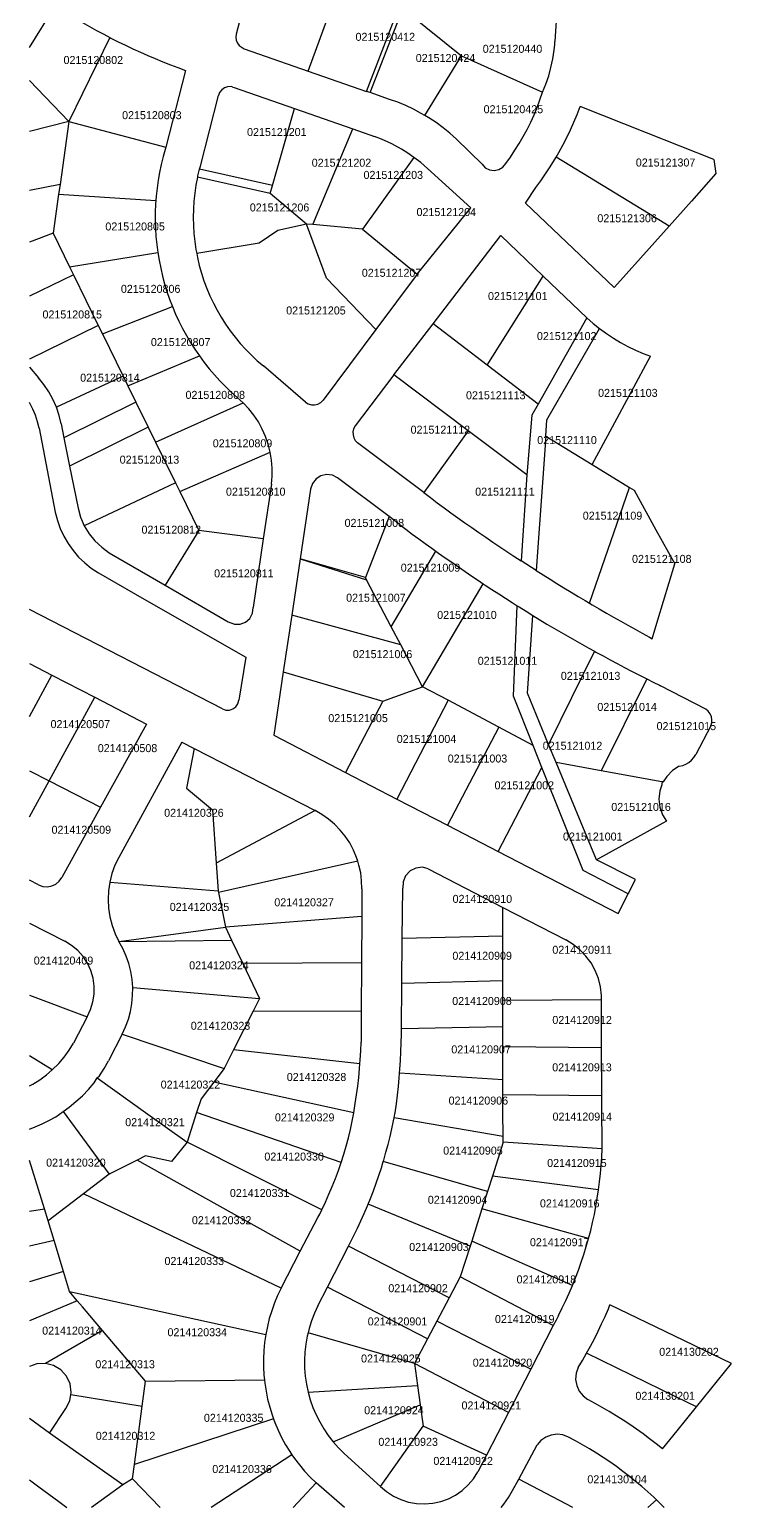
# Model space of a CAD drawing. Header units: inches. Extents: x 3124125 to 3125044, y 10078088 to 10081790.
# Drawn here: x 3124125 to 3125002, y 10078088 to 10079935 of the extents above; entities that cross this region are included whole.
import ezdxf

# ---------------------------------------------------------------- set-up
doc = ezdxf.new("R2010")
doc.units = ezdxf.units.IN
doc.header["$MEASUREMENT"] = 0
doc.layers.add('labels', color=10, linetype='Continuous')
doc.layers.add('parcels', color=10, linetype='Continuous')

msp = doc.modelspace()

# ---------------------------------------------------------------- linework, layer by layer
at = {"layer": 'parcels', "color": 7}
for p, q in [((3124405.833333, 10080016.416667), (3124383.333333, 10079929.25)), ((3124473.25, 10079883.166667), (3124510.833333, 10079986.333333)), ((3124125, 10079912.666667), (3124157.083333, 10079964.5)), ((3124546.333333, 10079857.75), (3124587.166667, 10079964.583333)), ((3124550.583333, 10079856.25), (3124591.666667, 10079961)), ((3124599.166667, 10079955), (3124664.833333, 10079902.25)), ((3124783.75, 10079952.083333), (3124781.583333, 10079920.25)), ((3124225.416667, 10079925.25), (3124174.083333, 10079820)), ((3124393.333333, 10079911), (3124473.25, 10079883.166667)), ((3124781.333333, 10079916.583333), (3124781.583333, 10079920.25)), ((3124619, 10079827.666667), (3124664.833333, 10079902.25)), ((3124664.833333, 10079902.25), (3124766.166667, 10079856.833333)), ((3124320.083333, 10079884), (3124295.166667, 10079788.166667)), ((3124473.25, 10079883.166667), (3124546.333333, 10079857.75)), ((3124125, 10079871.5), (3124174.083333, 10079820)), ((3124550.583333, 10079856.25), (3124546.333333, 10079857.75)), ((3124574.833333, 10079847.833333), (3124550.583333, 10079856.25)), ((3124338.583333, 10079764.5), (3124361.083333, 10079852.5)), ((3124896.083333, 10079806), (3124813.333333, 10079838.833333)), ((3124174.083333, 10079820), (3124125, 10079807.833333)), ((3124174.083333, 10079820), (3124163.083333, 10079741.5)), ((3124174.083333, 10079820), (3124295.166667, 10079788.166667)), ((3124428.75, 10079740.083333), (3124456.083333, 10079836.333333)), ((3124456.083333, 10079836.333333), (3124529.25, 10079810.916667)), ((3124479.25, 10079691.25), (3124529.25, 10079810.916667)), ((3124529.25, 10079810.916667), (3124556.083333, 10079801.583333)), ((3124564.75, 10079798.166667), (3124556.083333, 10079801.583333)), ((3124980.416667, 10079772.75), (3124896.083333, 10079806)), ((3124295.166667, 10079788.166667), (3124292.083333, 10079776.25)), ((3124658.416667, 10079798.25), (3124690.583333, 10079766.75)), ((3124337.5, 10079760.416667), (3124338.583333, 10079764.5)), ((3124605.416667, 10079775.333333), (3124541.083333, 10079685.75)), ((3124898.5, 10079705.166667), (3124783.083333, 10079775.666667)), ((3124425.916667, 10079730.083333), (3124334.916667, 10079750.5)), ((3124428.75, 10079740.083333), (3124337.5, 10079760.416667)), ((3124622.333333, 10079761.583333), (3124676.333333, 10079712.083333)), ((3124163.083333, 10079741.5), (3124125, 10079733.75)), ((3124161.166667, 10079729.166667), (3124154.333333, 10079680.75)), ((3124163.083333, 10079741.5), (3124161.166667, 10079729.166667)), ((3124161.166667, 10079729.166667), (3124282.916667, 10079721.5)), ((3124425.916667, 10079730.083333), (3124428.75, 10079740.083333)), ((3124471.083333, 10079692), (3124425.916667, 10079730.083333)), ((3124744.916667, 10079718.083333), (3124757.583333, 10079737.5)), ((3124609.416667, 10079629.333333), (3124676.333333, 10079712.083333)), ((3124744.916667, 10079718.083333), (3124855.666667, 10079612.5)), ((3124924.333333, 10079689.333333), (3124952.333333, 10079720.75)), ((3124479.25, 10079691.25), (3124471.083333, 10079692)), ((3124541.083333, 10079685.75), (3124479.25, 10079691.25)), ((3124924.333333, 10079689.333333), (3124898.5, 10079705.166667)), ((3124899.5, 10079661.5), (3124924.333333, 10079689.333333)), ((3124154.333333, 10079680.75), (3124125, 10079669.5)), ((3124154.333333, 10079680.75), (3124174.916667, 10079638.666667)), ((3124541.083333, 10079685.75), (3124609.416667, 10079629.333333)), ((3124174.916667, 10079638.666667), (3124285.25, 10079656.583333)), ((3124860, 10079617.25), (3124899.5, 10079661.5)), ((3124174.916667, 10079638.666667), (3124180, 10079628.416667)), ((3124180, 10079628.416667), (3124125, 10079601.75)), ((3124180, 10079628.416667), (3124210.916667, 10079565.25)), ((3124609.416667, 10079629.333333), (3124557.666667, 10079560.083333)), ((3124696.833333, 10079515.583333), (3124766.833333, 10079627)), ((3124766.833333, 10079627), (3124821.583333, 10079574.75)), ((3124855.666667, 10079612.5), (3124860, 10079617.25)), ((3124216, 10079554.833333), (3124303.666667, 10079588.833333)), ((3124210.916667, 10079565.25), (3124125, 10079523.25)), ((3124210.916667, 10079565.25), (3124216, 10079554.833333)), ((3124557.666667, 10079560.083333), (3124491.833333, 10079472)), ((3124580.333333, 10079503.583333), (3124629.25, 10079567.333333)), ((3124696.833333, 10079515.583333), (3124629.25, 10079567.333333)), ((3124821.583333, 10079574.75), (3124760.666667, 10079466.75)), ((3124216, 10079554.833333), (3124241.916667, 10079502)), ((3124247.916667, 10079489.833333), (3124337.333333, 10079527.166667)), ((3124853.666667, 10079438.666667), (3124901.083333, 10079526.75)), ((3124125, 10079513), (3124136.083333, 10079500)), ((3124469.833333, 10079469.5), (3124417.333333, 10079514.75)), ((3124760.666667, 10079466.75), (3124696.833333, 10079515.583333)), ((3124241.916667, 10079502), (3124158.583333, 10079463.083333)), ((3124241.916667, 10079502), (3124247.916667, 10079489.833333)), ((3124247.916667, 10079489.833333), (3124257.833333, 10079469.583333)), ((3124580.333333, 10079503.583333), (3124531.833333, 10079439.75)), ((3124673.25, 10079433.666667), (3124580.333333, 10079503.583333)), ((3124257.833333, 10079469.583333), (3124168, 10079425)), ((3124257.833333, 10079469.583333), (3124273.166667, 10079438.333333)), ((3124282.333333, 10079419.583333), (3124392.166667, 10079468.5)), ((3124392.166667, 10079468.5), (3124384.583333, 10079475.25)), ((3124136.833333, 10079436.75), (3124157.083333, 10079331.75)), ((3124164.583333, 10079442.25), (3124168, 10079425)), ((3124273.166667, 10079438.333333), (3124175.083333, 10079389.5)), ((3124273.166667, 10079438.333333), (3124282.333333, 10079419.583333)), ((3124673.25, 10079433.666667), (3124617.583333, 10079356.5)), ((3124746.583333, 10079378.583333), (3124673.25, 10079433.666667)), ((3124828.166667, 10079391.333333), (3124853.666667, 10079438.666667)), ((3124168, 10079425), (3124175.083333, 10079389.5)), ((3124282.333333, 10079419.583333), (3124307.333333, 10079368.583333)), ((3124617.583333, 10079356.5), (3124534.833333, 10079418.75)), ((3124770.083333, 10079426.833333), (3124758.083333, 10079259)), ((3124770.083333, 10079426.833333), (3124828.166667, 10079391.333333)), ((3124312.666667, 10079357.666667), (3124425.833333, 10079407.083333)), ((3124175.083333, 10079389.5), (3124185.583333, 10079336.75)), ((3124746.583333, 10079378.583333), (3124739.333333, 10079271)), ((3124828.166667, 10079391.333333), (3124874.75, 10079362.75)), ((3124307.333333, 10079368.583333), (3124193.416667, 10079314.916667)), ((3124307.333333, 10079368.583333), (3124312.666667, 10079357.666667)), ((3124312.666667, 10079357.666667), (3124336.583333, 10079309)), ((3124427.333333, 10079366.75), (3124417.083333, 10079298.416667)), ((3124476.166667, 10079360.833333), (3124463.166667, 10079273.583333)), ((3124574.25, 10079326.416667), (3124510.083333, 10079374.833333)), ((3124824.833333, 10079218.083333), (3124874.75, 10079362.75)), ((3124874.75, 10079362.75), (3124880.583333, 10079359.25)), ((3124880.583333, 10079359.25), (3124907.833333, 10079309.916667)), ((3124574.25, 10079326.416667), (3124544.916667, 10079250.083333)), ((3124587.083333, 10079316.75), (3124574.25, 10079326.416667)), ((3124336.583333, 10079309), (3124294.416667, 10079240.666667)), ((3124417.083333, 10079298.416667), (3124336.583333, 10079309)), ((3124907.833333, 10079309.916667), (3124931.333333, 10079267.25)), ((3124417.083333, 10079298.416667), (3124404.333333, 10079212.75)), ((3124577, 10079188.75), (3124632.666667, 10079283.25)), ((3124224.583333, 10079281.25), (3124294.416667, 10079240.666667)), ((3124463.166667, 10079273.583333), (3124452.666667, 10079203.083333)), ((3124544.916667, 10079250.083333), (3124463.166667, 10079273.583333)), ((3124463.166667, 10079273.583333), (3124546.333333, 10079247.5)), ((3124758.083333, 10079259), (3124739.333333, 10079271)), ((3124910.416667, 10079197.416667), (3124931.333333, 10079267.25)), ((3124211.083333, 10079256), (3124268.166667, 10079223.25)), ((3124546.333333, 10079247.5), (3124544.916667, 10079250.083333)), ((3124577, 10079188.75), (3124546.333333, 10079247.5)), ((3124294.416667, 10079240.666667), (3124373.333333, 10079194.833333)), ((3124616.166667, 10079113.75), (3124692.083333, 10079242.416667)), ((3124366.083333, 10079086), (3124125, 10079210.333333)), ((3124268.166667, 10079223.25), (3124395.333333, 10079150.5)), ((3124452.666667, 10079203.083333), (3124442.166667, 10079132.25)), ((3124588.833333, 10079166), (3124452.666667, 10079203.083333)), ((3124903.333333, 10079173.75), (3124910.416667, 10079197.416667)), ((3124588.833333, 10079166), (3124577, 10079188.75)), ((3124616.166667, 10079113.75), (3124588.833333, 10079166)), ((3124831, 10079158.083333), (3124773.75, 10079041.583333)), ((3124125, 10079142.583333), (3124153, 10079128.083333)), ((3124395.333333, 10079150.5), (3124386.583333, 10079096.75)), ((3124125, 10079076.416667), (3124153, 10079128.083333)), ((3124153, 10079128.083333), (3124206.416667, 10079100.5)), ((3124442.166667, 10079132.25), (3124566.666667, 10079095.75)), ((3124896.5, 10079123.5), (3124839.5, 10079008.75)), ((3124149.5, 10078996.083333), (3124206.416667, 10079100.5)), ((3124206.416667, 10079100.5), (3124271.333333, 10079067)), ((3124566.666667, 10079095.75), (3124616.166667, 10079113.75)), ((3124648.083333, 10079096.75), (3124616.166667, 10079113.75)), ((3124912.416667, 10079115.583333), (3124913.583333, 10079115)), ((3124970.333333, 10079085.5), (3124913.583333, 10079115)), ((3124566.666667, 10079095.75), (3124519.916667, 10079006.583333)), ((3124648.083333, 10079096.75), (3124584.166667, 10078973.333333)), ((3124711.333333, 10079063.166667), (3124648.083333, 10079096.75)), ((3124271.333333, 10079067), (3124213.833333, 10078963.083333)), ((3124711.333333, 10079063.166667), (3124647.166667, 10078940.666667)), ((3124754.416667, 10079040.25), (3124711.333333, 10079063.166667)), ((3124976.583333, 10079064.75), (3124957.583333, 10079029)), ((3124315.416667, 10079044.333333), (3124236.583333, 10078900.5)), ((3124315.416667, 10079044.333333), (3124330.583333, 10079036.583333)), ((3124330.583333, 10079036.583333), (3124481.833333, 10078959.25)), ((3124765.416667, 10079012.666667), (3124754.416667, 10079040.25)), ((3124783.166667, 10079019), (3124773.75, 10079041.583333)), ((3124125, 10079008.666667), (3124149.5, 10078996.083333)), ((3124519.916667, 10079006.583333), (3124584.166667, 10078973.333333)), ((3124710.5, 10078907.916667), (3124765.416667, 10079012.666667)), ((3124839.5, 10079008.75), (3124783.166667, 10079019)), ((3124833.416667, 10078897.583333), (3124783.166667, 10079019)), ((3124915.25, 10078995), (3124839.5, 10079008.75)), ((3124125, 10078951.083333), (3124149.5, 10078996.083333)), ((3124149.5, 10078996.083333), (3124213.833333, 10078963.083333)), ((3124916.916667, 10078994.666667), (3124915.25, 10078995)), ((3124584.166667, 10078973.333333), (3124647.166667, 10078940.666667)), ((3124213.833333, 10078963.083333), (3124165.333333, 10078875.5)), ((3124481.833333, 10078959.25), (3124358.416667, 10078893.416667)), ((3124916.25, 10078953.75), (3124921.25, 10078945.833333)), ((3124647.166667, 10078940.666667), (3124710.5, 10078907.916667)), ((3124916.416667, 10078943.166667), (3124833.416667, 10078897.583333)), ((3124921.25, 10078945.833333), (3124916.416667, 10078943.166667)), ((3124535.25, 10078895.75), (3124361.25, 10078856.5)), ((3124710.5, 10078907.916667), (3124860.583333, 10078830.25)), ((3124882.166667, 10078872.833333), (3124833.416667, 10078897.583333)), ((3124358.416667, 10078893.416667), (3124360.833333, 10078858.583333)), ((3124623.333333, 10078886.333333), (3124716.583333, 10078838)), ((3124136.333333, 10078866.083333), (3124125, 10078871.916667)), ((3124225.25, 10078869.666667), (3124360.833333, 10078858.583333)), ((3124360.833333, 10078858.583333), (3124361.25, 10078856.5)), ((3124540.333333, 10078861), (3124540.166667, 10078826.75)), ((3124590.75, 10078799), (3124591.333333, 10078862)), ((3124873.083333, 10078854.833333), (3124882.166667, 10078872.833333)), ((3124361.25, 10078856.5), (3124369.833333, 10078813.25)), ((3124860.583333, 10078830.25), (3124873.083333, 10078854.833333)), ((3124540.166667, 10078826.75), (3124369.833333, 10078813.25)), ((3124540.166667, 10078826.75), (3124539.833333, 10078768.5)), ((3124716.583333, 10078802), (3124716.583333, 10078838)), ((3124716.583333, 10078838), (3124795.333333, 10078797.25)), ((3124125, 10078818.333333), (3124169.083333, 10078795.75)), ((3124236.666667, 10078795.25), (3124369.833333, 10078813.25)), ((3124369.833333, 10078813.25), (3124377.583333, 10078797)), ((3124236.666667, 10078795.25), (3124377.583333, 10078797)), ((3124377.583333, 10078797), (3124391.416667, 10078768)), ((3124590.25, 10078743), (3124590.75, 10078799)), ((3124716.583333, 10078802), (3124590.75, 10078799)), ((3124716.583333, 10078746.25), (3124716.583333, 10078802)), ((3124539.833333, 10078768.5), (3124391.416667, 10078768)), ((3124391.416667, 10078768), (3124412.333333, 10078724.083333)), ((3124539.833333, 10078768.5), (3124539.5, 10078707.75)), ((3124253.916667, 10078737.916667), (3124412.333333, 10078724.083333)), ((3124589.75, 10078686.25), (3124590.25, 10078743)), ((3124716.583333, 10078746.25), (3124590.25, 10078743)), ((3124716.583333, 10078721.75), (3124716.583333, 10078746.25)), ((3124125, 10078728.083333), (3124197.083333, 10078701.25)), ((3124412.333333, 10078724.083333), (3124404.333333, 10078708.25)), ((3124839.916667, 10078722.5), (3124716.583333, 10078721.75)), ((3124716.583333, 10078688.75), (3124716.583333, 10078721.75)), ((3124839.833333, 10078717.25), (3124839.916667, 10078722.5)), ((3124839.916667, 10078662.5), (3124839.833333, 10078717.25)), ((3124197.083333, 10078701.25), (3124179.916667, 10078668.25)), ((3124404.333333, 10078708.25), (3124380, 10078660)), ((3124539.5, 10078707.75), (3124404.333333, 10078708.25)), ((3124539.5, 10078707.75), (3124539.333333, 10078669.5)), ((3124240.833333, 10078679.5), (3124223.833333, 10078646)), ((3124240.833333, 10078679.5), (3124368.083333, 10078636.5)), ((3124589.583333, 10078668.5), (3124589.666667, 10078679.25)), ((3124589.666667, 10078679.25), (3124589.75, 10078686.25)), ((3124716.583333, 10078688.75), (3124589.75, 10078686.25)), ((3124716.583333, 10078663.75), (3124716.583333, 10078688.75)), ((3124380, 10078660), (3124368.083333, 10078636.5)), ((3124538, 10078642.5), (3124380, 10078660)), ((3124839.916667, 10078662.5), (3124716.583333, 10078663.75)), ((3124716.583333, 10078622.25), (3124716.583333, 10078663.75)), ((3124840.083333, 10078602.25), (3124839.916667, 10078662.5)), ((3124153.333333, 10078634.833333), (3124125, 10078652.5)), ((3124368.083333, 10078636.5), (3124355.416667, 10078619.666667)), ((3124209.666667, 10078624.833333), (3124270.083333, 10078581.75)), ((3124530.333333, 10078581.333333), (3124355.416667, 10078619.666667)), ((3124716.583333, 10078622.25), (3124587.5, 10078630.75)), ((3124716.583333, 10078603.5), (3124716.583333, 10078622.25)), ((3124840.083333, 10078602.25), (3124716.583333, 10078603.5)), ((3124716.583333, 10078581.833333), (3124716.583333, 10078603.5)), ((3124840.083333, 10078581.833333), (3124840.083333, 10078602.25)), ((3124167.083333, 10078582.833333), (3124224.416667, 10078504.333333)), ((3124270.083333, 10078581.75), (3124321.916667, 10078544.5)), ((3124333.583333, 10078581.75), (3124321.916667, 10078544.5)), ((3124514.5, 10078519.25), (3124333.583333, 10078581.75)), ((3124581.583333, 10078579.75), (3124581.75, 10078581.25)), ((3124717, 10078551.583333), (3124716.583333, 10078581.833333)), ((3124840.833333, 10078546.5), (3124840.083333, 10078581.833333)), ((3124580.666667, 10078575.083333), (3124581.583333, 10078579.75)), ((3124717, 10078551.583333), (3124580.666667, 10078575.083333)), ((3124490.25, 10078459.916667), (3124321.916667, 10078544.5)), ((3124717.083333, 10078544.583333), (3124703.5, 10078502.083333)), ((3124717.083333, 10078544.583333), (3124717, 10078551.583333)), ((3124840.583333, 10078536.166667), (3124717.083333, 10078544.583333)), ((3124840.583333, 10078536.166667), (3124840.833333, 10078546.5)), ((3124143.833333, 10078461), (3124125, 10078521.583333)), ((3124259.333333, 10078522.166667), (3124224.416667, 10078504.333333)), ((3124463.416667, 10078408.25), (3124259.333333, 10078522.166667)), ((3124697.333333, 10078482.75), (3124567.083333, 10078520.333333)), ((3124224.416667, 10078504.333333), (3124192.5, 10078480)), ((3124703.5, 10078502.083333), (3124697.333333, 10078482.75)), ((3124836.166667, 10078484.75), (3124703.5, 10078502.083333)), ((3124192.5, 10078480), (3124148.083333, 10078446.25)), ((3124439.333333, 10078362.25), (3124192.5, 10078480)), ((3124697.333333, 10078482.75), (3124690.416667, 10078461.083333)), ((3124125, 10078458.166667), (3124143.833333, 10078461)), ((3124148.083333, 10078446.25), (3124143.833333, 10078461)), ((3124485.416667, 10078450.333333), (3124487.666667, 10078454.666667)), ((3124487.666667, 10078454.666667), (3124490.25, 10078459.916667)), ((3124675.583333, 10078414.666667), (3124548.25, 10078467.083333)), ((3124690.416667, 10078461.083333), (3124677.583333, 10078420.666667)), ((3124823.666667, 10078424.083333), (3124690.416667, 10078461.083333)), ((3124155.583333, 10078421.75), (3124148.083333, 10078446.25)), ((3124463.416667, 10078408.25), (3124485.416667, 10078450.333333)), ((3124155.583333, 10078421.75), (3124125, 10078414.75)), ((3124167.416667, 10078382.833333), (3124155.583333, 10078421.75)), ((3124497.416667, 10078363.416667), (3124523.666667, 10078414.583333)), ((3124523.666667, 10078414.583333), (3124530.416667, 10078427.833333)), ((3124649.583333, 10078350.083333), (3124523.666667, 10078414.583333)), ((3124675.583333, 10078414.666667), (3124663.333333, 10078376.083333)), ((3124677.583333, 10078420.666667), (3124675.583333, 10078414.666667)), ((3124803.666667, 10078365.5), (3124677.583333, 10078420.666667)), ((3124439.333333, 10078362.25), (3124463.416667, 10078408.25)), ((3124167.416667, 10078382.833333), (3124125, 10078370.083333)), ((3124175.083333, 10078357.75), (3124167.416667, 10078382.833333)), ((3124485.333333, 10078339.833333), (3124497.416667, 10078363.416667)), ((3124622.416667, 10078298.75), (3124497.416667, 10078363.416667)), ((3124663.333333, 10078376.083333), (3124649.583333, 10078350.083333)), ((3124779.583333, 10078315.25), (3124663.333333, 10078376.083333)), ((3124184.666667, 10078346.333333), (3124125, 10078321.166667)), ((3124184.666667, 10078346.333333), (3124175.083333, 10078357.75)), ((3124175.083333, 10078357.75), (3124420.25, 10078304.25)), ((3124191.166667, 10078338.75), (3124184.666667, 10078346.333333)), ((3124649.583333, 10078350.083333), (3124634.083333, 10078320.75)), ((3124931.583333, 10078302), (3124850.333333, 10078341.083333)), ((3124216.083333, 10078309.25), (3124191.166667, 10078338.75)), ((3124786.25, 10078328.083333), (3124783.083333, 10078322)), ((3124216.083333, 10078309.25), (3124144.916667, 10078267.916667)), ((3124269.833333, 10078245.75), (3124216.083333, 10078309.25)), ((3124606.166667, 10078268.083333), (3124473.083333, 10078306.083333)), ((3124634.083333, 10078320.75), (3124622.416667, 10078298.75)), ((3124751.583333, 10078261), (3124634.083333, 10078320.75)), ((3124779.583333, 10078315.25), (3124751.583333, 10078261)), ((3124783.083333, 10078322), (3124779.583333, 10078315.25)), ((3124622.416667, 10078298.75), (3124606.166667, 10078268.083333)), ((3125002.25, 10078268), (3124931.583333, 10078302)), ((3124606.166667, 10078268.083333), (3124610, 10078240.416667)), ((3124723.5, 10078206.583333), (3124606.166667, 10078268.083333)), ((3124933.416667, 10078225.916667), (3124821.083333, 10078280.75)), ((3124958.416667, 10078213.666667), (3125002.25, 10078268)), ((3124751.583333, 10078261), (3124723.5, 10078206.583333)), ((3124265.75, 10078214.666667), (3124269.833333, 10078245.75)), ((3124269.833333, 10078245.75), (3124418.583333, 10078247.583333)), ((3124473.166667, 10078232.25), (3124610, 10078240.416667)), ((3124610, 10078240.416667), (3124613.25, 10078216.25)), ((3124149.833333, 10078180.75), (3124170.416667, 10078211.833333)), ((3124176.583333, 10078229.25), (3124265.75, 10078214.666667)), ((3124256.166667, 10078141.75), (3124265.75, 10078214.666667)), ((3124504.583333, 10078170), (3124613.25, 10078216.25)), ((3124613.25, 10078216.25), (3124616.833333, 10078189.75)), ((3124958.416667, 10078213.666667), (3124933.416667, 10078225.916667)), ((3124934.416667, 10078183.916667), (3124958.416667, 10078213.666667)), ((3124149.833333, 10078180.75), (3124125, 10078199.25)), ((3124429.833333, 10078198.916667), (3124256.166667, 10078141.75)), ((3124723.5, 10078206.583333), (3124696.166667, 10078153.416667)), ((3124241.583333, 10078116.25), (3124149.833333, 10078180.75)), ((3124563.5, 10078114.333333), (3124616.833333, 10078189.75)), ((3124696.166667, 10078153.416667), (3124616.833333, 10078189.75)), ((3124915.916667, 10078161.083333), (3124934.416667, 10078183.916667)), ((3124504.583333, 10078170), (3124511.166667, 10078162.416667)), ((3124511.166667, 10078162.416667), (3124518.333333, 10078155.333333)), ((3124736.5, 10078123.5), (3124759.25, 10078166.25)), ((3124253.833333, 10078123.75), (3124256.166667, 10078141.75)), ((3124453, 10078153.833333), (3124351.833333, 10078088)), ((3124563.5, 10078114.333333), (3124518.333333, 10078155.333333)), ((3124696.166667, 10078153.416667), (3124685.333333, 10078132.5)), ((3124253.833333, 10078123.75), (3124241.583333, 10078116.25)), ((3124288.166667, 10078088), (3124253.833333, 10078123.75)), ((3124728.75, 10078109), (3124736.5, 10078123.5)), ((3124804.166667, 10078088), (3124736.5, 10078123.5)), ((3124241.583333, 10078116.25), (3124202.583333, 10078088)), ((3124483.083333, 10078118.75), (3124454.583333, 10078088)), ((3124518.666667, 10078088), (3124483.083333, 10078118.75)), ((3124897.666667, 10078088), (3124908.5, 10078097.583333))]:
    msp.add_line(p, q, dxfattribs=at)
for points in [[(3124157.083333, 10079964.5), (3124164.75, 10079959.583333), (3124173.416667, 10079954.25), (3124182.166667, 10079949.083333), (3124191, 10079943.916667), (3124199.833333, 10079938.916667), (3124208.75, 10079934), (3124217.75, 10079929.25), (3124225.416667, 10079925.25)], [(3124383.333333, 10079929.25), (3124382.833333, 10079925.416667), (3124383.333333, 10079921.666667), (3124384.75, 10079918.166667), (3124386.916667, 10079915.083333), (3124393.333333, 10079911)], [(3124225.416667, 10079925.25), (3124226.75, 10079924.5), (3124235.833333, 10079919.916667), (3124245, 10079915.5), (3124254.25, 10079911.166667), (3124263.5, 10079906.916667), (3124272.75, 10079902.833333), (3124282.166667, 10079898.833333), (3124291.583333, 10079894.916667), (3124301, 10079891.166667), (3124310.5, 10079887.5), (3124320.083333, 10079884)], [(3124766.166667, 10079856.833333), (3124770.25, 10079867), (3124773.833333, 10079877.333333), (3124776.666667, 10079887.833333), (3124779, 10079898.583333), (3124780.666667, 10079909.333333), (3124781.333333, 10079916.583333)], [(3124379.166667, 10079863.083333), (3124376.833333, 10079863.75), (3124372.583333, 10079863.583333), (3124368.583333, 10079862.25), (3124365.166667, 10079859.833333), (3124362.583333, 10079856.416667), (3124361.083333, 10079852.5)], [(3124379.166667, 10079863.083333), (3124380.916667, 10079862.5), (3124456.083333, 10079836.333333)], [(3124720.166667, 10079767.583333), (3124726.083333, 10079775.75), (3124731.666667, 10079784.166667), (3124737.083333, 10079792.75), (3124742.083333, 10079801.416667), (3124746.833333, 10079810.333333), (3124751.333333, 10079819.333333), (3124755.5, 10079828.583333), (3124759.416667, 10079837.833333), (3124762.916667, 10079847.333333), (3124766.166667, 10079856.833333)], [(3124619, 10079827.666667), (3124614.583333, 10079830.333333), (3124605, 10079835.416667), (3124595.166667, 10079840), (3124585.083333, 10079844.166667), (3124574.833333, 10079847.833333)], [(3124783.083333, 10079775.666667), (3124786.5, 10079781.583333), (3124791.583333, 10079790.75), (3124796.416667, 10079800.166667), (3124801.083333, 10079809.666667), (3124805.416667, 10079819.25), (3124809.5, 10079829), (3124813.333333, 10079838.833333)], [(3124658.416667, 10079798.25), (3124650.333333, 10079805.5), (3124641.833333, 10079812.333333), (3124633.083333, 10079818.75), (3124624, 10079824.75), (3124619, 10079827.666667)], [(3124577.916667, 10079792.083333), (3124573.25, 10079794.25), (3124564.75, 10079798.166667)], [(3124589.833333, 10079785.583333), (3124581.583333, 10079790.083333), (3124577.916667, 10079792.083333)], [(3124605.416667, 10079775.333333), (3124597.75, 10079780.666667), (3124589.833333, 10079785.583333)], [(3124292.083333, 10079776.25), (3124289.666667, 10079766.416667), (3124287.583333, 10079756.583333), (3124285.833333, 10079746.75), (3124284.416667, 10079736.75), (3124283.333333, 10079726.75), (3124282.916667, 10079721.5)], [(3124622.333333, 10079761.583333), (3124614.166667, 10079768.75), (3124605.416667, 10079775.333333)], [(3124690.583333, 10079766.75), (3124694.583333, 10079762.416667), (3124699.833333, 10079759.75), (3124705.583333, 10079758.916667), (3124711.416667, 10079760.083333), (3124716.416667, 10079763.083333), (3124720.166667, 10079767.583333)], [(3124757.583333, 10079737.5), (3124763.833333, 10079746), (3124769.833333, 10079754.666667), (3124775.666667, 10079763.5), (3124781.166667, 10079772.416667), (3124783.083333, 10079775.666667)], [(3124980.416667, 10079772.75), (3124982.666667, 10079755), (3124952.333333, 10079720.75)], [(3124334.916667, 10079750.5), (3124333, 10079740.583333), (3124331.5, 10079730.583333), (3124330.5, 10079720.5), (3124329.833333, 10079710.416667), (3124329.583333, 10079700.333333), (3124329.833333, 10079690.25), (3124330.416667, 10079680.166667), (3124331.5, 10079670.083333), (3124333, 10079660.083333), (3124333.916667, 10079655.25)], [(3124337.5, 10079760.416667), (3124336.75, 10079758.833333), (3124336.166667, 10079757.25), (3124335.666667, 10079755.583333), (3124335.333333, 10079753.916667), (3124335.083333, 10079752.166667), (3124334.916667, 10079750.5)], [(3124282.916667, 10079721.5), (3124282.583333, 10079716.75), (3124282.166667, 10079706.666667), (3124282.166667, 10079696.666667), (3124282.416667, 10079686.583333), (3124283, 10079676.583333), (3124284, 10079666.583333), (3124285.25, 10079656.583333)], [(3124471.083333, 10079692), (3124435.416667, 10079684.083333), (3124412.083333, 10079668.25), (3124333.916667, 10079655.25)], [(3124557.666667, 10079560.083333), (3124496.083333, 10079624.25), (3124471.083333, 10079692)], [(3124629.25, 10079567.333333), (3124713.833333, 10079677.583333), (3124766.833333, 10079627)], [(3124285.25, 10079656.583333), (3124286.916667, 10079646.666667), (3124288.916667, 10079636.833333), (3124291.166667, 10079627), (3124293.833333, 10079617.333333), (3124296.75, 10079607.666667), (3124300, 10079598.166667), (3124303.666667, 10079588.833333)], [(3124333.916667, 10079655.25), (3124334.833333, 10079650.166667), (3124337.166667, 10079640.333333), (3124339.916667, 10079630.666667), (3124343, 10079621), (3124346.583333, 10079611.583333), (3124350.5, 10079602.25), (3124354.833333, 10079593.166667), (3124359.5, 10079584.166667), (3124364.583333, 10079575.416667), (3124370, 10079566.916667), (3124375.833333, 10079558.666667), (3124381.916667, 10079550.583333), (3124388.416667, 10079542.833333), (3124395.166667, 10079535.333333), (3124402.25, 10079528.166667), (3124409.666667, 10079521.25), (3124417.333333, 10079514.75)], [(3124303.666667, 10079588.833333), (3124307.5, 10079579.5), (3124311.75, 10079570.416667), (3124316.25, 10079561.416667), (3124321.083333, 10079552.583333), (3124326.25, 10079543.916667), (3124331.666667, 10079535.5), (3124337.333333, 10079527.166667)], [(3124770.083333, 10079426.833333), (3124771.666667, 10079447.333333), (3124837.333333, 10079561.25)], [(3124821.583333, 10079574.75), (3124829.25, 10079567.666667), (3124837.333333, 10079561.25)], [(3124837.333333, 10079561.25), (3124845.916667, 10079555), (3124854.666667, 10079549.166667), (3124863.666667, 10079543.833333), (3124872.916667, 10079538.833333), (3124882.333333, 10079534.25), (3124892, 10079530.166667), (3124901.083333, 10079526.75)], [(3124337.333333, 10079527.166667), (3124343.333333, 10079519.083333), (3124349.583333, 10079511.25), (3124356.083333, 10079503.583333), (3124362.833333, 10079496.083333), (3124369.833333, 10079488.916667), (3124377.083333, 10079481.916667), (3124384.583333, 10079475.25)], [(3124158.583333, 10079463.083333), (3124154.166667, 10079473), (3124148.916667, 10079482.5), (3124142.916667, 10079491.5), (3124136.083333, 10079500)], [(3124136.833333, 10079436.75), (3124135, 10079445), (3124132.5, 10079453), (3124129.25, 10079460.833333), (3124125.333333, 10079468.25), (3124125, 10079468.833333)], [(3124425.833333, 10079407.083333), (3124423.333333, 10079416.916667), (3124420.083333, 10079426.5), (3124415.916667, 10079435.833333), (3124411.083333, 10079444.666667), (3124405.416667, 10079453.166667), (3124399.083333, 10079461.083333), (3124392.166667, 10079468.5)], [(3124469.833333, 10079469.5), (3124473.333333, 10079467.25), (3124477.25, 10079466.083333), (3124481.333333, 10079466), (3124485.333333, 10079467), (3124488.916667, 10079469), (3124491.833333, 10079472)], [(3124164.583333, 10079442.25), (3124162, 10079452.75), (3124158.583333, 10079463.083333)], [(3124760.666667, 10079466.75), (3124752.916667, 10079453), (3124746.583333, 10079378.583333)], [(3124531.833333, 10079439.75), (3124530.083333, 10079436.25), (3124529.25, 10079432.5), (3124529.333333, 10079428.666667)], [(3124529.333333, 10079428.666667), (3124530.333333, 10079424.916667), (3124532.166667, 10079421.583333), (3124534.833333, 10079418.75)], [(3124427.333333, 10079366.75), (3124428.25, 10079376.833333), (3124428.333333, 10079387), (3124427.5, 10079397.083333), (3124425.833333, 10079407.083333)], [(3124510.083333, 10079374.833333), (3124503.583333, 10079378.083333), (3124496.333333, 10079378.916667), (3124489.25, 10079377.333333), (3124483.083333, 10079373.416667), (3124478.583333, 10079367.75), (3124476.166667, 10079360.833333)], [(3124617.583333, 10079356.5), (3124626.083333, 10079350.083333), (3124634.583333, 10079343.666667), (3124643.083333, 10079337.416667), (3124651.666667, 10079331.083333), (3124660.333333, 10079324.916667), (3124669, 10079318.75), (3124677.666667, 10079312.583333), (3124686.333333, 10079306.5), (3124695.083333, 10079300.5), (3124703.916667, 10079294.5), (3124712.666667, 10079288.5), (3124721.583333, 10079282.666667), (3124730.416667, 10079276.75), (3124739.333333, 10079271)], [(3124157.083333, 10079331.75), (3124159.75, 10079321.416667), (3124163.25, 10079311.416667), (3124167.75, 10079301.75), (3124173.083333, 10079292.583333), (3124179.333333, 10079283.916667), (3124186.25, 10079275.833333), (3124193.916667, 10079268.5), (3124202.166667, 10079261.833333), (3124211.083333, 10079256)], [(3124185.583333, 10079336.75), (3124188.75, 10079325.583333), (3124193.416667, 10079314.916667)], [(3124193.416667, 10079314.916667), (3124199.416667, 10079305), (3124206.75, 10079296), (3124215.166667, 10079288), (3124224.583333, 10079281.25)], [(3124587.083333, 10079316.75), (3124595.166667, 10079310.666667), (3124603.25, 10079304.583333), (3124611.416667, 10079298.583333), (3124619.583333, 10079292.666667), (3124627.833333, 10079286.75), (3124632.666667, 10079283.25)], [(3124632.666667, 10079283.25), (3124636, 10079280.833333), (3124644.25, 10079275), (3124652.583333, 10079269.25), (3124660.916667, 10079263.5), (3124669.25, 10079257.75), (3124677.583333, 10079252.083333), (3124686, 10079246.416667), (3124692.083333, 10079242.416667)], [(3124758.083333, 10079259), (3124766.75, 10079253.5), (3124775.5, 10079248), (3124784.166667, 10079242.583333), (3124792.916667, 10079237.25), (3124801.75, 10079231.916667), (3124810.5, 10079226.583333), (3124819.333333, 10079221.333333), (3124824.833333, 10079218.083333)], [(3124692.083333, 10079242.416667), (3124694.416667, 10079240.833333), (3124702.833333, 10079235.25), (3124711.333333, 10079229.75), (3124719.833333, 10079224.25), (3124728.333333, 10079218.833333), (3124734.583333, 10079214.833333)], [(3124373.333333, 10079194.833333), (3124381, 10079191.833333), (3124388.25, 10079191.75), (3124395, 10079194.333333), (3124400.333333, 10079199.083333), (3124403.583333, 10079205.583333), (3124404.333333, 10079212.75)], [(3124754.416667, 10079040.25), (3124729.666667, 10079102), (3124734.583333, 10079214.833333)], [(3124734.583333, 10079214.833333), (3124736.916667, 10079213.416667), (3124745.5, 10079208.083333), (3124754.083333, 10079202.75)], [(3124824.833333, 10079218.083333), (3124828.166667, 10079216.083333), (3124837.083333, 10079210.916667), (3124845.916667, 10079205.75), (3124854.833333, 10079200.666667), (3124863.833333, 10079195.583333), (3124872.75, 10079190.583333), (3124881.75, 10079185.583333), (3124890.75, 10079180.666667), (3124899.75, 10079175.75), (3124903.333333, 10079173.75)], [(3124773.75, 10079041.583333), (3124747.166667, 10079105.75), (3124754.083333, 10079202.75)], [(3124754.083333, 10079202.75), (3124762.75, 10079197.25), (3124771.416667, 10079192.083333), (3124780.166667, 10079187), (3124788.833333, 10079181.833333), (3124797.666667, 10079176.833333), (3124806.416667, 10079171.833333), (3124815.25, 10079166.833333), (3124824.083333, 10079161.916667), (3124831, 10079158.083333)], [(3124831, 10079158.083333), (3124832.916667, 10079157.083333), (3124841.75, 10079152.166667), (3124850.666667, 10079147.416667), (3124859.583333, 10079142.666667), (3124868.5, 10079137.916667), (3124877.5, 10079133.25), (3124886.5, 10079128.583333), (3124896.5, 10079123.5)], [(3124442.166667, 10079132.25), (3124430.333333, 10079053), (3124519.916667, 10079006.583333)], [(3124896.5, 10079123.5), (3124904.5, 10079119.5), (3124912.416667, 10079115.583333)], [(3124366.083333, 10079086), (3124370.333333, 10079084.583333), (3124374.833333, 10079084.583333), (3124379.166667, 10079086), (3124382.75, 10079088.666667), (3124385.333333, 10079092.416667), (3124386.583333, 10079096.75)], [(3124976.583333, 10079064.75), (3124977.666667, 10079068.5), (3124977.916667, 10079072.416667), (3124977.25, 10079076.25), (3124975.666667, 10079079.833333), (3124973.333333, 10079083), (3124970.333333, 10079085.5)], [(3124330.583333, 10079036.583333), (3124321.083333, 10078987), (3124353.833333, 10078960), (3124358.416667, 10078893.416667)], [(3124937.083333, 10079014.25), (3124941.333333, 10079015.166667), (3124945.416667, 10079016.833333), (3124949.083333, 10079019.083333), (3124952.416667, 10079021.916667), (3124955.333333, 10079025.25), (3124957.583333, 10079029)], [(3124873.083333, 10078854.833333), (3124816.833333, 10078884.25), (3124765.416667, 10079012.666667)], [(3124937.083333, 10079014.25), (3124928.5, 10079008.833333), (3124921.333333, 10079001.583333), (3124916.916667, 10078994.666667)], [(3124915.333333, 10078991.25), (3124912.583333, 10078983.416667), (3124911.583333, 10078973.25), (3124912.75, 10078963.166667), (3124916.25, 10078953.75)], [(3124916.916667, 10078994.666667), (3124915.25, 10078993), (3124915.333333, 10078991.25)], [(3124535.25, 10078895.75), (3124533.75, 10078900.333333), (3124529.916667, 10078909.666667), (3124525.166667, 10078918.5), (3124519.583333, 10078926.833333), (3124513.333333, 10078934.666667), (3124506.333333, 10078941.916667), (3124498.75, 10078948.416667), (3124490.5, 10078954.25), (3124481.833333, 10078959.25)], [(3124236.583333, 10078900.5), (3124231.75, 10078890.583333), (3124228, 10078880.333333), (3124225.25, 10078869.666667)], [(3124540.333333, 10078861), (3124540.083333, 10078871), (3124538.916667, 10078881), (3124536.75, 10078890.833333), (3124535.25, 10078895.75)], [(3124623.333333, 10078886.333333), (3124615.916667, 10078888.083333), (3124607.833333, 10078887.166667), (3124600.583333, 10078883.5), (3124595, 10078877.583333), (3124591.833333, 10078870.083333), (3124591.333333, 10078862)], [(3124136.333333, 10078866.083333), (3124141.583333, 10078864.166667), (3124147.25, 10078863.75), (3124152.75, 10078864.75), (3124157.833333, 10078867.166667), (3124162.166667, 10078870.833333), (3124165.333333, 10078875.5)], [(3124225.25, 10078869.666667), (3124223.583333, 10078858.833333), (3124223.083333, 10078847.833333), (3124223.666667, 10078836.833333), (3124225.333333, 10078826), (3124228.083333, 10078815.416667), (3124231.833333, 10078805.083333), (3124236.666667, 10078795.25)], [(3124197.083333, 10078701.25), (3124201.333333, 10078710.25), (3124204.25, 10078719.833333), (3124205.75, 10078729.666667), (3124205.833333, 10078739.666667), (3124204.416667, 10078749.583333), (3124201.583333, 10078759.166667), (3124197.333333, 10078768.25), (3124191.833333, 10078776.583333), (3124185.25, 10078784.083333), (3124177.583333, 10078790.5), (3124169.083333, 10078795.75)], [(3124253.916667, 10078737.916667), (3124253.166667, 10078747.916667), (3124251.5, 10078757.916667), (3124249, 10078767.666667), (3124245.666667, 10078777.166667), (3124241.583333, 10078786.416667), (3124236.666667, 10078795.25)], [(3124839.916667, 10078722.5), (3124839.916667, 10078728), (3124838.666667, 10078738.666667), (3124836.083333, 10078749.083333), (3124832.083333, 10078759.166667), (3124826.833333, 10078768.5), (3124820.416667, 10078777.166667), (3124812.916667, 10078784.916667), (3124804.583333, 10078791.666667), (3124795.333333, 10078797.25)], [(3124240.833333, 10078679.5), (3124245.083333, 10078688.583333), (3124248.5, 10078698.083333), (3124251.166667, 10078707.833333), (3124252.916667, 10078717.75), (3124253.833333, 10078727.833333), (3124253.916667, 10078737.916667)], [(3124153.333333, 10078634.833333), (3124161.5, 10078642.916667), (3124168.25, 10078650.916667), (3124174.416667, 10078659.333333), (3124179.916667, 10078668.25)], [(3124538, 10078642.5), (3124538.333333, 10078647.416667), (3124539, 10078658.5), (3124539.333333, 10078669.5)], [(3124587.5, 10078630.75), (3124587.916667, 10078635.833333), (3124588.666667, 10078646.75), (3124589.166667, 10078657.583333), (3124589.583333, 10078668.5)], [(3124209.666667, 10078624.833333), (3124212.25, 10078627.5), (3124218.333333, 10078636.583333), (3124223.833333, 10078646)], [(3124530.333333, 10078581.333333), (3124532.166667, 10078592.75), (3124533.833333, 10078603.583333), (3124535.333333, 10078614.5), (3124536.583333, 10078625.5), (3124537.583333, 10078636.5), (3124538, 10078642.5)], [(3124125, 10078614.75), (3124129, 10078616.916667), (3124137.833333, 10078622.416667), (3124146.25, 10078628.666667), (3124153.333333, 10078634.833333)], [(3124167.083333, 10078582.833333), (3124174.5, 10078588.25), (3124183, 10078595.166667), (3124191, 10078602.583333), (3124198.583333, 10078610.5), (3124205.666667, 10078618.75), (3124209.666667, 10078624.833333)], [(3124355.416667, 10078619.666667), (3124339.583333, 10078598.5), (3124333.583333, 10078581.75)], [(3124581.75, 10078581.25), (3124583.416667, 10078592.5), (3124584.75, 10078603.333333), (3124586, 10078614.166667), (3124587.083333, 10078625), (3124587.5, 10078630.75)], [(3124125, 10078560.75), (3124131.916667, 10078563.5), (3124140.666667, 10078567.416667), (3124149.25, 10078571.583333), (3124157.666667, 10078576.166667), (3124167.083333, 10078582.833333)], [(3124514.5, 10078519.25), (3124517.75, 10078529.416667), (3124520.666667, 10078539.666667), (3124523.5, 10078550), (3124526, 10078560.416667), (3124528.25, 10078570.833333), (3124530.333333, 10078581.333333)], [(3124567.083333, 10078520.333333), (3124567.666667, 10078522.083333), (3124570.416667, 10078531.833333), (3124573.083333, 10078541.583333), (3124575.5, 10078551.5), (3124577.833333, 10078561.333333), (3124579.916667, 10078571.25), (3124580.666667, 10078575.083333)], [(3124321.916667, 10078544.5), (3124302.333333, 10078520.333333), (3124269.833333, 10078527.5), (3124259.333333, 10078522.166667)], [(3124836.166667, 10078484.75), (3124837.5, 10078495), (3124838.583333, 10078505.25), (3124839.5, 10078515.5), (3124840.166667, 10078525.833333), (3124840.583333, 10078536.166667)], [(3124490.25, 10078459.916667), (3124494.833333, 10078469.583333), (3124499.25, 10078479.333333), (3124503.416667, 10078489.166667), (3124507.333333, 10078499.083333), (3124511, 10078509.166667), (3124514.5, 10078519.25)], [(3124548.25, 10078467.083333), (3124551.083333, 10078474.166667), (3124554.75, 10078483.583333), (3124558.25, 10078493.166667), (3124561.5, 10078502.75), (3124564.666667, 10078512.416667), (3124567.083333, 10078520.333333)], [(3124823.666667, 10078424.083333), (3124826.333333, 10078434.083333), (3124828.666667, 10078444.166667), (3124830.916667, 10078454.25), (3124832.833333, 10078464.333333), (3124834.583333, 10078474.5), (3124836.166667, 10078484.75)], [(3124530.416667, 10078427.833333), (3124534.916667, 10078437), (3124539.25, 10078446.166667), (3124543.333333, 10078455.416667), (3124547.333333, 10078464.75), (3124548.25, 10078467.083333)], [(3124803.666667, 10078365.5), (3124807.5, 10078375.083333), (3124811.166667, 10078384.75), (3124814.583333, 10078394.5), (3124817.833333, 10078404.333333), (3124820.833333, 10078414.166667), (3124823.666667, 10078424.083333)], [(3124439.333333, 10078362.25), (3124435, 10078353), (3124431.083333, 10078343.583333), (3124427.666667, 10078333.916667), (3124424.666667, 10078324.166667), (3124422.25, 10078314.25), (3124420.25, 10078304.25)], [(3124786.25, 10078328.083333), (3124790.833333, 10078337.333333), (3124795.333333, 10078346.666667), (3124799.583333, 10078356), (3124803.666667, 10078365.5)], [(3124821.083333, 10078280.75), (3124826.083333, 10078289.75), (3124830.916667, 10078298.916667), (3124835.583333, 10078308.166667), (3124840, 10078317.416667), (3124844.333333, 10078326.833333), (3124848.416667, 10078336.333333), (3124850.333333, 10078341.083333)], [(3124485.333333, 10078339.833333), (3124481.083333, 10078330.75), (3124477.5, 10078321.333333)], [(3124420.25, 10078304.25), (3124418.75, 10078294.166667), (3124417.833333, 10078284), (3124417.333333, 10078273.833333), (3124417.416667, 10078263.583333), (3124417.916667, 10078253.416667), (3124418.583333, 10078247.583333)], [(3124473.083333, 10078306.083333), (3124472.083333, 10078302), (3124470.25, 10078292.166667), (3124469.166667, 10078282.166667), (3124468.666667, 10078272.083333), (3124468.833333, 10078262.083333), (3124469.666667, 10078252.083333), (3124471.083333, 10078242.083333), (3124473.166667, 10078232.25)], [(3124477.5, 10078321.333333), (3124474.416667, 10078311.75), (3124473.083333, 10078306.083333)], [(3124144.916667, 10078267.916667), (3124134.166667, 10078267.416667), (3124125, 10078264)], [(3124176.583333, 10078229.25), (3124177, 10078231.75), (3124175.583333, 10078242.333333), (3124171.166667, 10078252), (3124164.166667, 10078259.916667), (3124155.083333, 10078265.416667), (3124144.916667, 10078267.916667)], [(3124810.583333, 10078263), (3124815.916667, 10078271.833333), (3124821.083333, 10078280.75)], [(3124810.583333, 10078263), (3124808.083333, 10078255.75), (3124807.5, 10078248.083333), (3124808.833333, 10078240.5), (3124812, 10078233.5), (3124816.75, 10078227.5), (3124822.833333, 10078222.833333)], [(3124418.583333, 10078247.583333), (3124419, 10078243.25), (3124420.583333, 10078233.166667), (3124422.583333, 10078223.166667), (3124425.166667, 10078213.25), (3124428.166667, 10078203.583333), (3124429.833333, 10078198.916667)], [(3124473.166667, 10078232.25), (3124475.916667, 10078222.583333), (3124479.25, 10078213.083333), (3124483.166667, 10078203.833333), (3124487.666667, 10078194.916667), (3124492.75, 10078186.25), (3124498.416667, 10078177.916667), (3124504.583333, 10078170)], [(3124170.416667, 10078211.833333), (3124175.25, 10078221.333333), (3124176.583333, 10078229.25)], [(3124915.916667, 10078161.083333), (3124908, 10078167.5), (3124900, 10078173.75), (3124891.833333, 10078179.833333), (3124883.583333, 10078185.75), (3124875.25, 10078191.583333), (3124866.75, 10078197.166667), (3124858.166667, 10078202.666667), (3124849.5, 10078208), (3124840.666667, 10078213.083333), (3124831.833333, 10078218.083333), (3124822.833333, 10078222.833333)], [(3124429.833333, 10078198.916667), (3124431.666667, 10078194), (3124435.666667, 10078184.583333), (3124440.083333, 10078175.333333), (3124445, 10078166.416667), (3124450.333333, 10078157.75), (3124453, 10078153.833333)], [(3124798.583333, 10078176), (3124791.666667, 10078178.583333), (3124784.333333, 10078179.416667), (3124777.083333, 10078178.5), (3124770.166667, 10078175.916667), (3124764.083333, 10078171.75), (3124759.25, 10078166.25)], [(3124908.5, 10078097.583333), (3124905.25, 10078100.666667), (3124897.75, 10078107.416667), (3124890.166667, 10078114.083333), (3124882.5, 10078120.583333), (3124874.666667, 10078126.833333), (3124866.666667, 10078133), (3124858.583333, 10078139), (3124850.333333, 10078144.833333), (3124842, 10078150.416667), (3124833.5, 10078155.916667), (3124824.916667, 10078161.166667), (3124816.25, 10078166.333333), (3124807.5, 10078171.25), (3124798.583333, 10078176)], [(3124453, 10078153.833333), (3124456.083333, 10078149.25), (3124462.25, 10078141.166667), (3124468.833333, 10078133.333333), (3124475.75, 10078125.833333), (3124483.083333, 10078118.75)], [(3124125, 10078122.333333), (3124136.5, 10078113.916667), (3124149.083333, 10078104.583333), (3124161.666667, 10078095.25), (3124171.583333, 10078088)], [(3124563.5, 10078114.333333), (3124571.166667, 10078107.75), (3124579.75, 10078102.25), (3124588.916667, 10078097.833333), (3124598.583333, 10078094.75), (3124608.583333, 10078092.916667), (3124618.75, 10078092.416667), (3124628.916667, 10078093.25), (3124638.833333, 10078095.416667), (3124648.416667, 10078098.833333), (3124657.416667, 10078103.5), (3124665.75, 10078109.25), (3124673.333333, 10078116.166667), (3124679.833333, 10078123.916667), (3124685.333333, 10078132.5)], [(3124714.25, 10078088), (3124717.75, 10078092.083333), (3124723.583333, 10078100.333333), (3124728.75, 10078109)], [(3124918.333333, 10078088), (3124912.5, 10078093.75), (3124908.5, 10078097.583333)]]:
    msp.add_lwpolyline(points, dxfattribs=at)

# ---------------------------------------------------------------- texts
at = {"layer": 'labels', "color": 7}
for s, p in [('0215120412', (3124532.416667, 10079921)), ('0215120440', (3124691.416667, 10079906)), ('0215120802', (3124167.5, 10079892)), ('0215120424', (3124607.666667, 10079894.5)), ('0215120425', (3124692.5, 10079830.5)), ('0215120803', (3124240.666667, 10079823.083333)), ('0215121201', (3124396.833333, 10079802)), ('0215121202', (3124477.666667, 10079763.666667)), ('0215121307', (3124882.75, 10079763.916667)), ('0215121203', (3124542.416667, 10079748.416667)), ('0215121206', (3124400.25, 10079707.75)), ('0215121204', (3124608.666667, 10079702)), ('0215120805', (3124219.75, 10079684)), ('0215121306', (3124834.666667, 10079694.25)), ('0215121207', (3124540.25, 10079626.083333)), ('0215120806', (3124239.166667, 10079606)), ('0215121101', (3124698, 10079597)), ('0215120815', (3124141.166667, 10079574)), ('0215121205', (3124445.75, 10079579)), ('0215120807', (3124276.666667, 10079539.5)), ('0215121102', (3124759.166667, 10079547)), ('0215120814', (3124188.25, 10079495)), ('0215121103', (3124835.583333, 10079476)), ('0215120808', (3124319.916667, 10079473.5)), ('0215121113', (3124670.5, 10079473)), ('0215121112', (3124601.25, 10079430)), ('0215120809', (3124354, 10079413)), ('0215121110', (3124759.583333, 10079417)), ('0215120813', (3124237.666667, 10079392.5)), ('0215120810', (3124370.5, 10079352.5)), ('0215121111', (3124682, 10079352.5)), ('0215121008', (3124518.75, 10079313.5)), ('0215121109', (3124816.416667, 10079322.5)), ('0215120812', (3124264.916667, 10079305)), ('0215121009', (3124588.916667, 10079257.5)), ('0215121108', (3124878, 10079268.5)), ('0215120811', (3124355.666667, 10079250.416667)), ('0215121007', (3124520.666667, 10079220)), ('0215121010', (3124634.5, 10079198.5)), ('0215121006', (3124529, 10079149.5)), ('0215121011', (3124685.166667, 10079141.166667)), ('0215121013', (3124789, 10079122.333333)), ('0215121005', (3124498.416667, 10079069.5)), ('0215121014', (3124834.666667, 10079083.5)), ('0214120507', (3124151.25, 10079062)), ('0215121015', (3124908.666667, 10079059.5)), ('0215121004', (3124583.916667, 10079043.5)), ('0215121012', (3124766.416667, 10079035)), ('0214120508', (3124210.25, 10079032)), ('0215121003', (3124647.666667, 10079019)), ('0215121002', (3124706.166667, 10078985.5)), ('0215121016', (3124852.083333, 10078958.5)), ('0214120326', (3124293.25, 10078951.166667)), ('0214120509', (3124152.5, 10078930)), ('0215121001', (3124791.75, 10078921.5)), ('0214120325', (3124300.25, 10078833.583333)), ('0214120327', (3124430.916667, 10078839.333333)), ('0214120910', (3124653.75, 10078843.583333)), ('0214120911', (3124778.416667, 10078780)), ('0214120409', (3124130.25, 10078766.5)), ('0214120324', (3124324.5, 10078760.5)), ('0214120909', (3124653.5, 10078772.5)), ('0214120908', (3124653.25, 10078716)), ('0214120323', (3124326.5, 10078685)), ('0214120912', (3124778.416667, 10078692.25)), ('0214120907', (3124652.166667, 10078655.5)), ('0214120913', (3124778.25, 10078633.083333)), ('0214120322', (3124288.916667, 10078611.5)), ('0214120328', (3124446.5, 10078621)), ('0214120906', (3124648.75, 10078591.5)), ('0214120329', (3124431.666667, 10078570.5)), ('0214120914', (3124778.666667, 10078571.5)), ('0214120321', (3124244.583333, 10078564.5)), ('0214120330', (3124418.5, 10078521.5)), ('0214120905', (3124642, 10078529)), ('0214120320', (3124145.75, 10078514)), ('0214120915', (3124771.916667, 10078513.5)), ('0214120331', (3124375.416667, 10078476)), ('0214120904', (3124622.75, 10078467.5)), ('0214120916', (3124762.916667, 10078463)), ('0214120332', (3124327.916667, 10078442)), ('0214120903', (3124599.5, 10078408.5)), ('0214120917', (3124750.416667, 10078414.5)), ('0214120333', (3124293.666667, 10078391)), ('0214120918', (3124733.75, 10078368)), ('0214120902', (3124573.416667, 10078357)), ('0214120901', (3124547.666667, 10078315.5)), ('0214120919', (3124706.666667, 10078318.5)), ('0214120314', (3124140.75, 10078304)), ('0214120334', (3124297.416667, 10078302)), ('0214130202', (3124912, 10078277.5)), ('0214120313', (3124207.25, 10078262)), ('0214120925', (3124539.333333, 10078269.166667)), ('0214120920', (3124678.916667, 10078264)), ('0214130201', (3124882.25, 10078222.5)), ('0214120924', (3124543.25, 10078204.5)), ('0214120921', (3124664.916667, 10078210.5)), ('0214120335', (3124342.916667, 10078195)), ('0214120312', (3124207.75, 10078172.5)), ('0214120923', (3124561, 10078165)), ('0214120336', (3124353.416667, 10078131)), ('0214120922', (3124629.75, 10078141.166667)), ('0214130104', (3124822.166667, 10078118.166667))]:
    msp.add_text(s, height=10, dxfattribs=at).set_placement(p)

doc.saveas('drawing.dxf')
